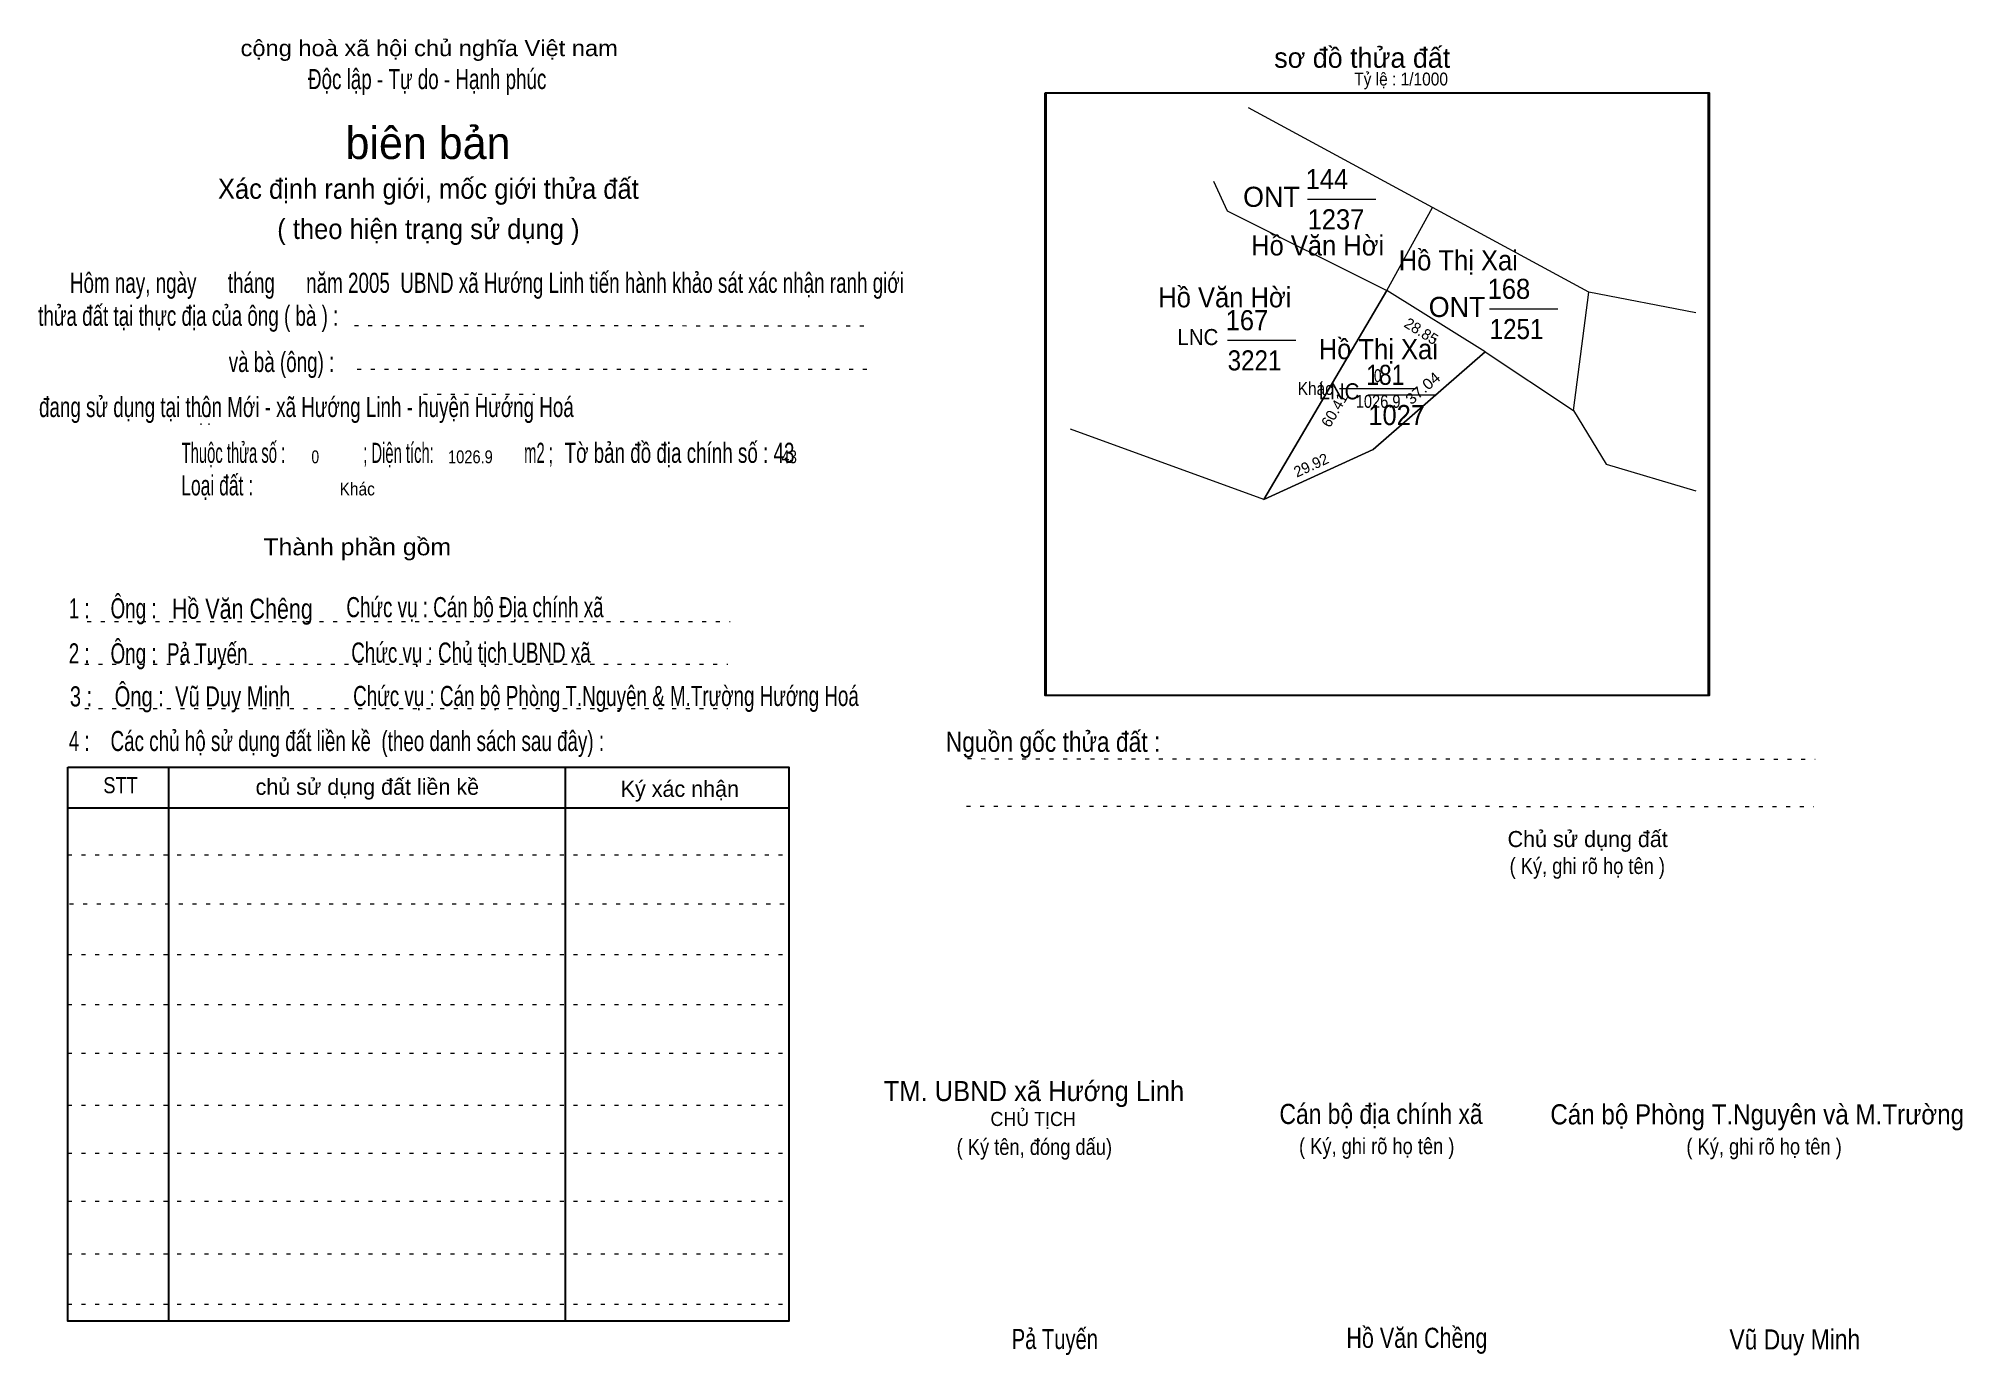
# Model space of a CAD drawing. Header units: centimetres. Extents: x -1.5 to 46.4, y -3.9 to 28.9.
import ezdxf
from ezdxf.enums import TextEntityAlignment as Align

# ---------------------------------------------------------------- set-up
doc = ezdxf.new("R2010")
doc.units = ezdxf.units.CM
doc.header["$LTSCALE"] = 0.2
doc.linetypes.add('DOTTED', pattern=[1.5, 0.3, -1.2])
for name, color, linetype, lineweight in [('15', 7, 'Continuous', 13), ('2', 7, 'Continuous', 25), ('22', 7, 'Continuous', 13), ('33', 7, 'Continuous', 13), ('5', 7, 'DOTTED', 13)]:
    doc.layers.add(name, color=color, linetype=linetype, lineweight=lineweight)
for name, color, linetype in [('16', 7, 'Continuous'), ('34', 7, 'Continuous'), ('51', 7, 'Continuous')]:
    doc.layers.add(name, color=color, linetype=linetype)

msp = doc.modelspace()

# ---------------------------------------------------------------- linework, layer by layer
at = {"layer": '15'}
for p, q in [((30.09, 24.87), (31.79, 24.87)), ((34.62, 22.14), (36.32, 22.14)), ((28.1, 21.36), (29.8, 21.36)), ((31.6, 20), (33.3, 20))]:
    msp.add_line(p, q, dxfattribs=at)
at = {"layer": '2'}
msp.add_lwpolyline([(23.56, 27.52), (40.06, 27.52), (40.06, 12.52), (23.56, 12.52)], close=True, dxfattribs=at)
at = {"layer": '22'}
for p, q in [((29, 17.4), (32.06, 22.6)), ((39.75, 22.04), (37.09, 22.56)), ((34.51, 21.07), (36.71, 19.61)), ((29, 17.4), (24.19, 19.15))]:
    msp.add_line(p, q, dxfattribs=at)
for points in [[(36.71, 19.61), (37.09, 22.56), (33.2, 24.66), (28.62, 27.14)], [(27.75, 25.32), (28.09, 24.58), (32.06, 22.6)], [(34.51, 21.07), (32.06, 22.6), (33.2, 24.66)], [(34.51, 21.07), (31.72, 18.64), (29, 17.4)], [(36.71, 19.61), (37.52, 18.28), (39.75, 17.61)]]:
    msp.add_lwpolyline(points, dxfattribs=at)
msp.add_lwpolyline([(34.51, 21.07), (32.06, 22.6), (29, 17.4), (31.72, 18.64)], close=True, dxfattribs=at)
at = {"layer": '33'}
msp.add_line((30.88, 20.16), (32.8, 20.16), dxfattribs=at)
at = {"layer": '5'}
for p, q in [((6.37, 21.73), (19.21, 21.72)), ((6.44, 20.64), (19.25, 20.64)), ((8.09, 20.02), (10.86, 20.02)), ((-0.28, 14.36), (15.72, 14.36)), ((-0.34, 13.3), (15.66, 13.3)), ((-0.34, 12.2), (15.66, 12.2)), ((21.63, 10.95), (42.72, 10.94)), ((21.6, 9.77), (42.69, 9.76)), ((-0.76, 8.56), (17.18, 8.56)), ((-0.72, 7.34), (17.22, 7.34)), ((-0.76, 6.08), (17.18, 6.08)), ((-0.76, 4.83), (17.18, 4.83)), ((-0.76, 3.62), (17.18, 3.62)), ((-0.76, 2.33), (17.18, 2.33)), ((-0.76, 1.13), (17.18, 1.13)), ((-0.76, -0.06), (17.18, -0.06)), ((-0.76, -1.37), (17.18, -1.37)), ((-0.76, -2.62), (17.18, -2.62))]:
    msp.add_line(p, q, dxfattribs=at)
at = {"layer": '5', "linetype": 'Continuous', "lineweight": 25}
for p, q in [((1.74, 10.74), (1.74, -3.05)), ((11.61, 10.74), (11.61, -3.05)), ((-0.76, 9.73), (17.18, 9.73))]:
    msp.add_line(p, q, dxfattribs=at)
for points in [[(23.58, 27.52), (40.08, 27.52), (40.08, 12.52), (23.58, 12.52)], [(-0.76, 10.74), (17.18, 10.74), (17.18, -3.05), (-0.76, -3.05)]]:
    msp.add_lwpolyline(points, close=True, dxfattribs=at)

# ---------------------------------------------------------------- texts
at = {"layer": '15'}
for s, width, p in [('144', 0.95, (30.04, 25.12)), ('1237', 0.95, (30.09, 24.12)), ('168', 0.95, (34.57, 22.39)), ('167', 0.95, (28.05, 21.61)), ('1251', 0.9, (34.62, 21.39)), ('3221', 0.9, (28.1, 20.61)), ('181', 0.85, (31.55, 20.25)), ('1027', 0.95, (31.6, 19.25))]:
    msp.add_text(s, height=0.5, dxfattribs=dict(at, width=width)).set_placement(p)
at = {"layer": '16', "width": 0.95}
for s, p in [('Hồ Văn Hời', (30.34, 23.47)), ('Hồ Thị Xai', (33.84, 23.1)), ('Hồ Văn Hời', (28.03, 22.18)), ('Hồ Thị Xai', (31.85, 20.89))]:
    msp.add_text(s, height=0.5, dxfattribs=at).set_placement(p, align=Align.CENTER)
at = {"layer": '22'}
for p in [(29.19, 24.68), (33.81, 21.94)]:
    msp.add_text('ONT', height=0.5, dxfattribs=at).set_placement(p, align=Align.CENTER)
at = {"layer": '22', "width": 0.95}
for p in [(27.36, 21.24), (30.87, 19.89)]:
    msp.add_text('LNC', height=0.4, dxfattribs=at).set_placement(p, align=Align.CENTER)
at = {"layer": '33'}
for s, width, p in [('0', 0.8, (31.835, 20.32)), ('1026.9', 0.85, (31.845, 19.68))]:
    msp.add_text(s, height=0.32, dxfattribs=dict(at, width=width)).set_placement(p, align=Align.CENTER)
at = {"layer": '33', "width": 0.9}
msp.add_text('Khác', height=0.32, dxfattribs=at).set_placement((30.72, 20), align=Align.RIGHT)
at = {"layer": '34'}
for s, width, p in [(': : ', 0.85, (2.5, 19.25)), ('0', 0.8, (5.3, 18.3)), ('1026.9', 0.85, (8.7, 18.3)), ('43', 0.8, (17, 18.3)), ('Khác', 0.9, (6, 17.5))]:
    msp.add_text(s, height=0.32, dxfattribs=dict(at, width=width)).set_placement(p)
at = {"layer": '5'}
for s, height, width, p in [('cộng hoà xã hội chủ nghĩa Việt nam', 0.4, 1.1, (8.23, 28.43)), ('Độc lập - Tự do - Hạnh phúc', 0.5, 0.7, (8.18, 27.61)), ('Xác định ranh giới, mốc giới thửa đất', 0.5, 0.95, (8.21, 24.88)), ('( theo hiện trạng sử dụng )', 0.5, 0.95, (8.21, 23.88)), ('Thành phần gồm', 0.42, 1.1, (6.44, 16.01)), ('Hồ Văn Chêng', 0.5, 0.8, (3.58, 14.43)), ('Chức vụ : Cán bộ Địa chính xã', 0.5, 0.7, (9.37, 14.47)), ('Chức vụ : Chủ tịch UBND xã', 0.5, 0.7, (9.27, 13.34)), ('Chức vụ : Cán bộ Phòng T.Nguyên & M.Trường Hướng Hoá', 0.5, 0.7, (12.63, 12.26)), ('    Nguồn gốc thửa đất :', 0.5, 0.85, (23.44, 11.12)), ('( Ký, ghi rõ họ tên )', 0.4, 0.85, (37.05, 8.08)), ('CHỦ TỊCH', 0.35, 0.95, (23.26, 1.81)), ('( Ký tên, đóng dấu)', 0.4, 0.85, (23.29, 1.09)), ('( Ký, ghi rõ họ tên )', 0.4, 0.85, (31.81, 1.11)), ('( Ký, ghi rõ họ tên )', 0.4, 0.85, (41.45, 1.1)), ('Pả Tuyến', 0.5, 0.75, (23.8, -3.74)), ('Hồ Văn Chềng', 0.5, 0.8, (32.81, -3.71)), ('Vũ Duy Minh', 0.5, 0.85, (42.215, -3.75))]:
    msp.add_text(s, height=height, dxfattribs=dict(at, width=width)).set_placement(p, align=Align.CENTER)
msp.add_text('sơ đồ thửa đất', height=0.5, dxfattribs=at).set_placement((29.26, 28.14))
for s, height, p in [('biên bản', 0.8, (8.2, 25.87)), ('      chủ sử dụng đất liền kề', 0.4, (6.245, 10.05)), ('   Ký xác nhận', 0.4, (14.245, 10)), ('Chủ sử dụng đất', 0.4, (37.06, 8.75))]:
    msp.add_text(s, height=height, dxfattribs=at).set_placement(p, align=Align.CENTER)
for s, height, width, p in [('   Hôm nay, ngày      tháng      năm 2005  UBND xã Hướng Linh tiến hành khảo sát xác nhận ranh giới ', 0.5, 0.7, (-1.1, 22.54)), ('thửa đất tại thực địa của ông ( bà ) :                                       ', 0.5, 0.7, (-1.5, 21.72)), ('                                     và bà (ông) :', 0.5, 0.7, (-1.57, 20.57)), (' đang sử dụng tại thôn Mới - xã Hướng Linh - huyện Hướng Hoá', 0.5, 0.7, (-1.61, 19.45)), ('Thuộc thửa số :                   ; Diện tích:                      m2 ;                                            ', 0.5, 0.55, (2.07, 18.31)), ('Tờ bản đồ địa chính số : 43', 0.5, 0.7, (11.6, 18.31)), ('Loại đất :  ', 0.5, 0.65, (2.06, 17.5)), ('    1 :    Ông :                                                        ', 0.5, 0.7, (-1.26, 14.44)), ('    2 :    Ông :  Pả Tuyến', 0.5, 0.7, (-1.26, 13.32)), ('    3 :    Ông :  Vũ Duy Minh', 0.5, 0.75, (-1.27, 12.25)), ('    4 :    Các chủ hộ sử dụng đất liền kề  (theo danh sách sau đây) :', 0.5, 0.7, (-1.26, 11.14)), ('STT', 0.4, 0.85, (0.12, 10.09)), ('TM. UBND xã Hướng Linh', 0.5, 0.95, (19.54, 2.43)), ('Cán bộ địa chính xã  ', 0.5, 0.85, (29.39, 1.86)), ('Cán bộ Phòng T.Nguyên và M.Trường', 0.5, 0.9, (36.13, 1.85))]:
    msp.add_text(s, height=height, dxfattribs=dict(at, width=width)).set_placement(p)
at = {"layer": '51', "width": 0.9}
msp.add_text('Tỷ lệ : 1/1000', height=0.32, dxfattribs=at).set_placement((31.25, 27.7))
at = {"layer": '51'}
for s, rotation, p in [('28.85', 328.062, (32.8486, 21.4715)), ('60.41', 59.487, (30.8737, 19.5565)), ('29.92', 24.655, (30.2337, 18.1299))]:
    msp.add_text(s, height=0.27, rotation=rotation, dxfattribs=at).set_placement(p, align=Align.CENTER)
at = {"layer": '51', "width": 1.1}
msp.add_text('37.04', height=0.27, rotation=40.994, dxfattribs=at).set_placement((33.0464, 20.0659), align=Align.CENTER)

doc.saveas('drawing.dxf')
